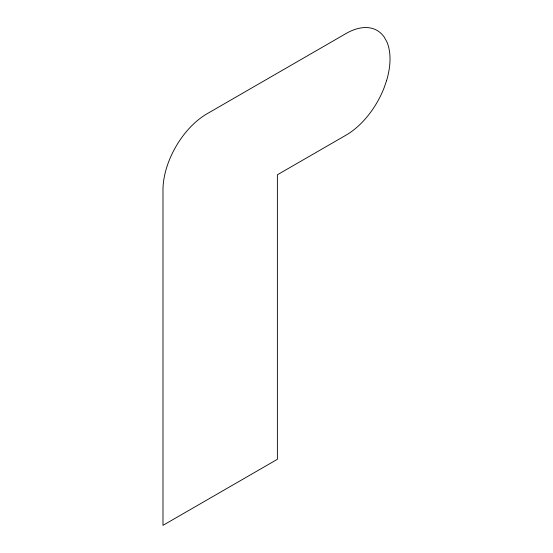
<?xml version="1.0" encoding="UTF-8"?>
<svg xmlns="http://www.w3.org/2000/svg" width="553" height="553" viewBox="0 0 553 553"><rect width="100%" height="100%" fill="white"/><g stroke="black" fill="none" stroke-linecap="round" stroke-linejoin="round"><path stroke-width="0.83" d="M386.671 80.323L384.121 87.754A62.226 35.924 -60 0 1 346.019 135.16L277.378 174.789L277.378 459.301L162.983 525.35L162.983 190.025A62.226 35.924 -60 0 1 206.981 113.814L346.019 33.546A62.226 35.924 -60 0 1 384.121 36.947L386.671 41.44A62.226 35.924 -60 0 1 386.671 80.323"/></g></svg>
